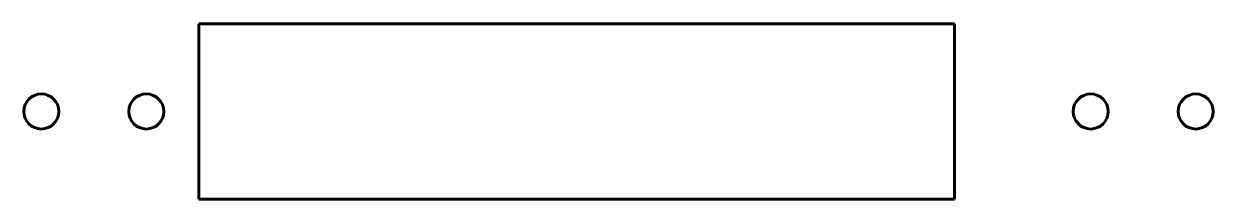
# Model space of a CAD drawing. Header units: millimetres. Extents: x 1067 to 1237, y 195 to 220.
import ezdxf

# ---------------------------------------------------------------- set-up
doc = ezdxf.new("R2010")
doc.units = ezdxf.units.MM
doc.linetypes.add('K5LT_BASIC', pattern=[0])
doc.layers.add('Системный слой', color=7, linetype='Continuous')

msp = doc.modelspace()

# ---------------------------------------------------------------- linework, layer by layer
at = {"layer": 'Системный слой', "color": 150, "linetype": 'K5LT_BASIC', "lineweight": 60, "true_color": 0x0080ff}
for p, q in [((1091.89, 194.81), (1091.89, 219.81)), ((1199.89, 219.81), (1091.89, 219.81)), ((1199.89, 219.81), (1199.89, 194.81)), ((1091.89, 194.81), (1199.89, 194.81))]:
    msp.add_line(p, q, dxfattribs=at)
for centre in [(1069.39, 207.31), (1084.39, 207.31), (1219.39, 207.31), (1234.39, 207.31)]:
    msp.add_circle(centre, 2.5, dxfattribs=at)

doc.saveas('drawing.dxf')
